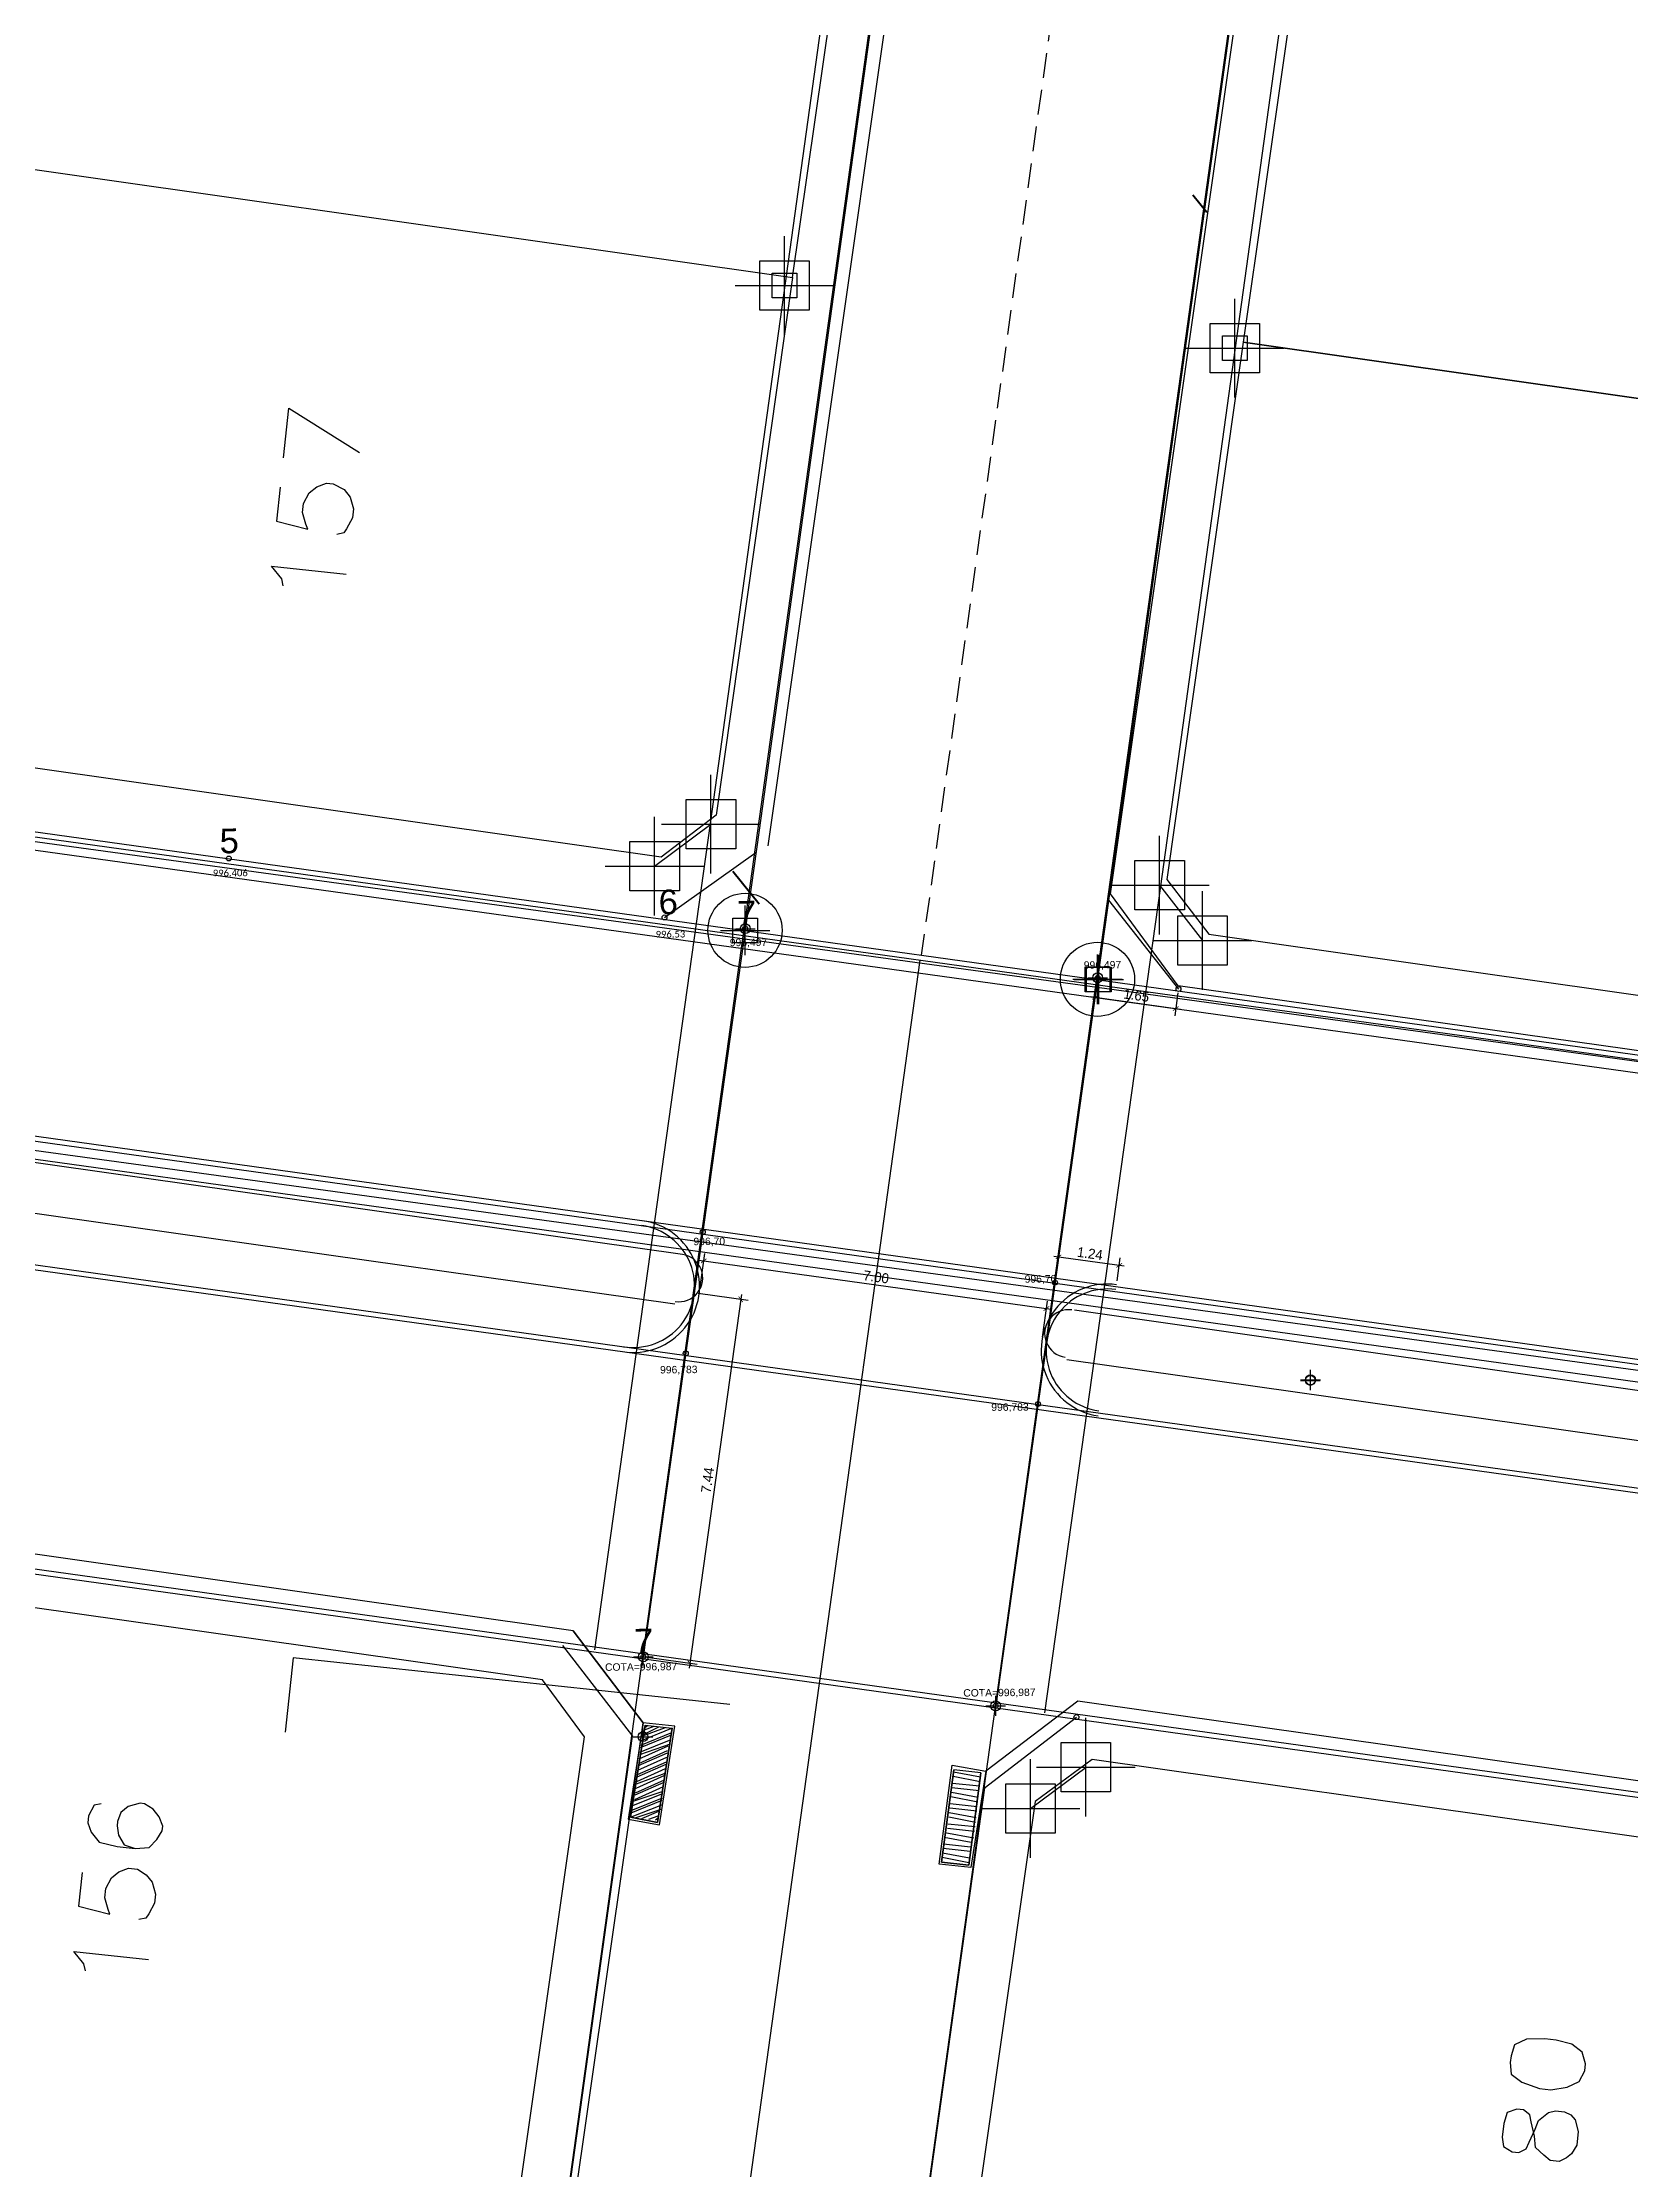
# Model space of a CAD drawing. Header units: metres. Extents: x -977055 to 805873, y -1033982 to 242021.
# Drawn here: x 894.82 to 926.95, y 1027.81 to 1070.86 of the extents above; entities that cross this region are included whole.
import ezdxf

# ---------------------------------------------------------------- set-up
doc = ezdxf.new("R2010")
doc.units = ezdxf.units.M
doc.header["$PDMODE"] = 32
doc.header["$PDSIZE"] = 1.5
doc.linetypes.add('DASHED', pattern=[0.75, 0.5, -0.25])
for name, color, linetype in [('12-CONDICIONES EXISTENTES', 2, 'Continuous'), ('C-ANNO-MATC-TEXT', 150, 'Continuous'), ('C-ROAD-PROF-TEXT', 11, 'Continuous'), ('LOTE 243', 6, 'Continuous'), ('PUNTOS V', 4, 'Continuous'), ('V-NODE', 1, 'Continuous')]:
    doc.layers.add(name, color=color, linetype=linetype)
doc.layers.add('PDF2_area escolar', color=7, linetype='Continuous', true_color=0x989898)
doc.layers.add('PDF_Geometry', color=7, linetype='Continuous', true_color=0x797979)
doc.layers.get('PDF2_area escolar').off()
doc.styles.add('CITY2', font='stylu.ttf', dxfattribs={"height": 0.2})
doc.styles.get("Standard").update_dxf_attribs({"font": 'arial.ttf'})
doc.dimstyles.new('COTAS2', dxfattribs={"dimtxt": 0.02, "dimasz": 0.1, "dimexe": 0.15, "dimexo": 0.08, "dimgap": 0.05, "dimtad": 1, "dimzin": 0, "dimdsep": 46, "dimtxsty": 'CITY2', "dimblk": 'ARCHTICK', "dimcen": 1, "dimdle": 0.1, "dimclrd": 1, "dimclre": 1, "dimclrt": 2, "dimadec": 0, "dimazin": 0, "dimtfac": 1, "dimtofl": 0, "dimtmove": 0, "dimatfit": 3, "dimldrblk": 'ARCHTICK', "dimfxl": 0.18, "dimtolj": 1, "dimtzin": 0, "dimarcsym": 0})

# ---------------------------------------------------------------- blocks, each defined once
blk = doc.blocks.new('*U2419')
at = {"color": 0, "linetype": 'ByBlock', "lineweight": -2, "transparency": 16777216}
for p, q in [((0, -1), (0, 1)), ((-1, 0), (1, 0))]:
    blk.add_line(p, q, dxfattribs=at)
blk.add_lwpolyline([(-0.5, -0.5), (-0.5, 0.5), (0.5, 0.5), (0.5, -0.5)], close=True, dxfattribs=at)
blk = doc.blocks.new('*U2467', base_point=(915.933, 1035.95, 997.977))
at = {"layer": 'V-NODE', "color": 10, "lineweight": -2}
blk.add_blockref('*U2419', (915.933, 1035.95, 997.977), dxfattribs=at)
blk = doc.blocks.new('*U2470', base_point=(914.814, 1035.112, 997.928))
at = {"layer": 'V-NODE', "color": 10, "lineweight": -2}
blk.add_blockref('*U2419', (914.814, 1035.112, 997.928), dxfattribs=at)
blk = doc.blocks.new('*U2473', base_point=(917.426, 1053.8, 997.251))
at = {"layer": 'V-NODE', "color": 10, "lineweight": -2}
blk.add_blockref('*U2419', (917.426, 1053.8, 997.251), dxfattribs=at)
blk = doc.blocks.new('*U2476', base_point=(918.295, 1052.68, 997.242))
at = {"layer": 'V-NODE', "color": 10, "lineweight": -2}
blk.add_blockref('*U2419', (918.295, 1052.68, 997.242), dxfattribs=at)
blk = doc.blocks.new('*U2479', base_point=(908.348, 1055.035, 997.056))
at = {"layer": 'V-NODE', "color": 10, "lineweight": -2}
blk.add_blockref('*U2419', (908.348, 1055.035, 997.056), dxfattribs=at)
blk = doc.blocks.new('*U2482', base_point=(907.208, 1054.186, 997.145))
at = {"layer": 'V-NODE', "color": 10, "lineweight": -2}
blk.add_blockref('*U2419', (907.208, 1054.186, 997.145), dxfattribs=at)
blk = doc.blocks.new('*U2485', base_point=(909.835, 1065.94, 996.842))
at = {"layer": 'V-NODE', "color": 10, "lineweight": -2}
blk.add_blockref('*U2419', (909.835, 1065.94, 996.842), dxfattribs=at)
blk = doc.blocks.new('*U2488', base_point=(918.946, 1064.669, 996.856))
at = {"layer": 'V-NODE', "color": 10, "lineweight": -2}
blk.add_blockref('*U2419', (918.946, 1064.669, 996.856), dxfattribs=at)
blk = doc.blocks.new('*U2497')
at = {"color": 0, "linetype": 'ByBlock', "lineweight": -2, "transparency": 16777216}
for p, q in [((0, -1), (0, 1)), ((-1, 0), (1, 0))]:
    blk.add_line(p, q, dxfattribs=at)
blk.add_lwpolyline([(-0.5, -0.5), (-0.5, 0.5), (0.5, 0.5), (0.5, -0.5)], close=True, dxfattribs=at)
blk = doc.blocks.new('*U2722', base_point=(909.835, 1065.94, 996.842))
at = {"layer": 'V-NODE', "color": 130, "lineweight": -2, "xscale": 0.5, "yscale": 0.5, "zscale": 0.5}
blk.add_blockref('*U2497', (909.835, 1065.94, 996.842), dxfattribs=at)
blk = doc.blocks.new('*U2725', base_point=(918.946, 1064.669, 996.856))
at = {"layer": 'V-NODE', "color": 130, "lineweight": -2, "xscale": 0.5, "yscale": 0.5, "zscale": 0.5}
blk.add_blockref('*U2497', (918.946, 1064.669, 996.856), dxfattribs=at)
blk = doc.blocks.new('base')
at = {"layer": 'PDF_Geometry', "lineweight": 25, "extrusion": (-0.000787417, 0.063364, 0.99799), "elevation": 0.026}
for points in [[(-314.355, -197.288), (-299.601, -195.681), (-292.744, -194.188), (-282.663, -192.111), (-274.476, -190.361), (-258.037, -185.154), (-248.029, -180.61), (-240.539, -177.71), (-228.643, -174.042), (-222.733, -172.714), (-217.384, -171.04), (-209.935, -169.248), (-202.16, -164.759), (-196.196, -160.284), (-195.073, -159.817), (-178.095, -157.457), (-154.298, -156.614), (-136.667, -154.611), (-124.436, -153.164), (-118.066, -151.474), (-100.79, -146.646), (-80.955, -140.967), (-73.385, -139.328), (-61.694, -135.822), (-40.504, -131.604), (-37.727, -130.872), (-17.661, -129.441), (1.311, -127.461), (21.092, -124.929), (41.006, -122.83), (47.376, -123.458), (63.592, -123.186), (81.402, -124.312), (85.639, -96.072), (88.705, -66.393), (92.811, -40.781), (97.16, -22.386), (100.596, -1.562), (102.483, 8.32), (109.691, 37.361), (117.528, 76.62), (126.217, 115.638), (131.513, 149.592), (134.682, 173.973), (136.916, 195.591), (139.956, 229.678), (141.558, 250.676), (142.614, 271.37), (143.252, 283.21), (147.066, 312.938), (152.58, 355.631), (153.554, 396.042), (150.869, 418.02), (151.777, 438.639), (150.959, 458.028), (151.777, 438.639), (150.869, 418.02), (153.554, 396.042), (152.58, 355.631), (147.066, 312.938), (143.252, 283.21), (142.614, 271.37), (141.558, 250.676), (139.956, 229.678), (136.916, 195.591), (134.682, 173.973), (131.513, 149.592), (126.217, 115.638), (117.528, 76.62), (109.691, 37.361), (102.483, 8.32), (100.596, -1.562), (97.16, -22.386), (92.811, -40.781), (88.705, -66.393), (85.639, -96.072), (81.402, -124.312), (63.592, -123.186), (47.376, -123.458), (41.006, -122.83), (21.092, -124.929), (1.311, -127.461), (-17.661, -129.441), (-37.727, -130.872), (-40.504, -131.604), (-61.694, -135.822), (-73.385, -139.328), (-80.955, -140.967), (-100.79, -146.646), (-118.066, -151.474), (-124.436, -153.164), (-136.667, -154.611), (-154.298, -156.614), (-178.095, -157.457), (-195.073, -159.817), (-196.196, -160.284), (-202.16, -164.759), (-209.935, -169.248), (-217.384, -171.04), (-222.733, -172.714), (-228.643, -174.042), (-240.539, -177.71), (-248.029, -180.61), (-258.037, -185.154), (-274.476, -190.361), (-282.663, -192.111), (-292.744, -194.188), (-299.601, -195.681), (-314.355, -197.288), (-312.178, -178.446), (-309.146, -157.898), (-306.876, -132.899), (-305.823, -118.002), (-298.643, -78.802), (-291.055, -45.077), (-282.252, -15.116), (-275.645, 10.473), (-270.319, 33.898), (-263.825, 63.164), (-258.15, 86.408), (-284.424, 123.888)], [(-73.972, -29.127), (-75.851, -30.477), (-73.972, -29.127), (-35.504, -35.06), (-34.154, -36.938), (-44.268, -102.03), (-86.666, -112.549), (-88.335, -111.003), (-75.851, -30.477)], [(4.42, -98.575), (-37.003, -101.004), (-27.234, -38.004)], [(-17.53, -45.989), (-17.651, -46.995), (-19.072, -46.082)], [(-17.459, -45.395), (-17.376, -44.709), (-18.005, -44.541), (-17.97, -44.638), (-17.906, -44.877), (-17.928, -45.06), (-18.047, -45.278), (-18.201, -45.398), (-18.395, -45.468), (-18.532, -45.451), (-18.75, -45.332), (-18.87, -45.179), (-18.934, -44.939), (-18.912, -44.756), (-18.793, -44.539), (-18.736, -44.453), (-18.594, -44.424)], [(-17.496, -43.397), (-17.467, -43.539), (-17.266, -43.795), (-18.774, -43.614)], [(-35.504, -35.06), (-34.154, -36.938)], [(15.461, -35.033), (-25.236, -28.738)], [(-11.71, 51.199), (-13.594, 49.803), (-24.492, -20.249), (-23.096, -22.133), (15.367, -28.112), (17.206, -26.71), (28.103, 43.341), (26.707, 45.225)], [(-23.096, -22.133), (-24.492, -20.249), (-24.163, -18.295), (-24.798, -18.172), (-25.132, -20.172), (-24.492, -20.249)], [(-26.249, -20.594), (-17.427, -21.657), (-17.246, -20.149)], [(-73.109, -12.723), (-71.713, -14.606), (-33.296, -20.58), (-31.412, -19.184), (-31.083, -17.229), (-30.444, -17.306), (-30.732, -19.312), (-31.412, -19.184)], [(-24.532, -20.198), (-24.215, -18.335), (-24.758, -18.223), (-25.08, -20.132), (-24.448, -19.884)], [(-24.431, -19.747), (-25.064, -19.995)], [(-24.437, -19.792), (-25.069, -20.041)], [(-24.459, -19.975), (-24.943, -20.149)], [(-24.51, -20.015), (-24.806, -20.165)], [(-24.521, -20.107), (-24.715, -20.176)], [(-24.526, -20.152), (-24.578, -20.193)], [(-24.376, -19.289), (-24.963, -19.543)], [(-24.387, -19.381), (-24.974, -19.635)], [(-24.393, -19.427), (-24.98, -19.68)], [(-24.404, -19.518), (-24.991, -19.772)], [(-24.415, -19.609), (-25.042, -19.812)], [(-24.42, -19.655), (-25.053, -19.903)], [(-24.332, -18.924), (-24.919, -19.178)], [(-24.343, -19.015), (-24.924, -19.223)], [(-24.348, -19.061), (-24.936, -19.315)], [(-24.359, -19.152), (-24.947, -19.406)], [(-24.365, -19.198), (-24.952, -19.452)], [(-31.315, -19.149), (-31.043, -17.281), (-30.495, -17.347), (-30.766, -19.215)], [(-31.293, -18.966), (-30.75, -19.078)], [(-31.304, -19.058), (-30.761, -19.169)], [(-24.226, -18.427), (-24.858, -18.675)], [(-24.231, -18.472), (-24.864, -18.721)], [(-24.242, -18.564), (-24.875, -18.812)], [(-24.253, -18.655), (-24.88, -18.858)], [(-24.304, -18.695), (-24.891, -18.949)], [(-24.315, -18.787), (-24.902, -19.041)], [(-24.321, -18.832), (-24.908, -19.086)], [(-31.243, -18.555), (-30.7, -18.667)], [(-31.254, -18.646), (-30.711, -18.758)], [(-31.271, -18.783), (-30.722, -18.849)], [(-31.282, -18.875), (-30.733, -18.941)], [(-13.506, -18.744), (-13.363, -18.715), (-13.244, -18.498), (-13.228, -18.36), (-13.297, -18.167), (-13.458, -17.962), (-13.818, -17.872), (-14.184, -17.828), (-14.464, -17.841), (-14.623, -18.007), (-14.736, -18.179), (-14.747, -18.27), (-14.678, -18.464), (-14.557, -18.618), (-14.385, -18.731), (-14.294, -18.742), (-14.054, -18.678), (-13.901, -18.558), (-13.833, -18.38), (-13.822, -18.289), (-13.846, -18.1), (-13.961, -17.901), (-14.184, -17.828)], [(-24.215, -18.335), (-24.847, -18.583)], [(-24.306, -18.324), (-24.836, -18.492)], [(-24.443, -18.308), (-24.785, -18.452)], [(-24.58, -18.291), (-24.774, -18.36)], [(-24.717, -18.275), (-24.769, -18.315)], [(-31.194, -18.143), (-30.651, -18.255)], [(-31.205, -18.235), (-30.662, -18.347)], [(-31.221, -18.372), (-30.673, -18.438)], [(-31.232, -18.463), (-30.684, -18.53)], [(-31.098, -17.738), (-30.555, -17.849)], [(-31.155, -17.824), (-30.566, -17.941)], [(-31.172, -17.961), (-30.623, -18.027)], [(-31.183, -18.052), (-30.634, -18.118)], [(-31.049, -17.326), (-30.506, -17.438)], [(-31.06, -17.418), (-30.517, -17.529)], [(-31.076, -17.555), (-30.528, -17.621)], [(-31.087, -17.646), (-30.539, -17.712)], [(-13.107, -17.355), (-13.024, -16.669), (-13.653, -16.501), (-13.618, -16.598), (-13.554, -16.837), (-13.576, -17.02), (-13.695, -17.238), (-13.849, -17.358), (-14.043, -17.428), (-14.226, -17.406), (-14.397, -17.292), (-14.518, -17.138), (-14.582, -16.899), (-14.56, -16.716), (-14.441, -16.499), (-14.384, -16.413), (-14.242, -16.383)], [(-13.144, -15.356), (-13.115, -15.499), (-12.914, -15.755), (-14.422, -15.573)]]:
    blk.add_lwpolyline(points, dxfattribs=at)
for points in [[(-27.879, -49.519), (-29.722, -61.353), (-9.968, -64.429), (-8.124, -52.594)], [(-56.736, -45.022), (-58.585, -56.902), (-38.83, -59.977), (-36.982, -48.097)], [(-27.879, -49.519), (-26.197, -38.639), (-25.076, -37.8), (-6.276, -40.714), (-8.124, -52.594)], [(-54.939, -33.182), (-56.736, -45.022), (-36.982, -48.097), (-35.3, -37.217), (-36.139, -36.096)], [(-21.618, -9.096), (-23.299, -19.976), (-22.466, -21.143), (-3.712, -24.051), (-1.863, -12.171)], [(-24.758, -18.223), (-24.215, -18.335), (-24.532, -20.198), (-25.08, -20.132)], [(-30.495, -17.347), (-31.043, -17.281), (-31.315, -19.149), (-30.766, -19.215)], [(-50.481, -4.644), (-52.324, -16.479), (-33.569, -19.388), (-32.402, -18.554), (-30.726, -7.72)], [(-41.951, -13.138), (-41.97, -12.904), (-42.182, -12.739), (-42.536, -12.604), (-42.765, -12.576), (-43.096, -12.629), (-43.341, -12.738), (-43.46, -12.956), (-43.476, -13.093), (-43.412, -13.333), (-43.2, -13.497), (-42.886, -13.582), (-42.657, -13.609), (-42.286, -13.607), (-42.041, -13.498), (-41.968, -13.275)], [(-41.77, -11.629), (-41.793, -11.441), (-41.965, -11.328), (-42.102, -11.311), (-42.25, -11.386), (-42.313, -11.518), (-42.437, -11.781), (-42.505, -11.958), (-42.71, -12.119), (-42.852, -12.148), (-43.035, -12.126), (-43.167, -12.064), (-43.247, -11.961), (-43.311, -11.722), (-43.278, -11.448), (-43.165, -11.276), (-43.062, -11.195), (-42.914, -11.121), (-42.731, -11.143), (-42.605, -11.25), (-42.439, -11.41), (-42.421, -11.644), (-42.362, -11.929), (-42.333, -12.072), (-42.207, -12.18), (-42.07, -12.196), (-41.876, -12.127), (-41.803, -11.904)], [(-19.774, 2.739), (-21.618, -9.096), (-1.863, -12.171), (-0.02, -0.337)]]:
    blk.add_lwpolyline(points, close=True, dxfattribs=at)
at = {"layer": 'PDF_Geometry', "color": 6, "lineweight": 40, "extrusion": (-0.000787417, 0.063364, 0.99799), "elevation": 0.026}
blk.add_lwpolyline([(-36.279, -50.732), (-35.998, -51.091)], dxfattribs=at)
at = {"layer": 'PDF_Geometry', "color": 109, "lineweight": 50, "true_color": 0x136633, "extrusion": (-0.000787417, 0.063364, 0.99799), "elevation": 0.026}
blk.add_lwpolyline([(-27.045, -36.821), (-26.522, -37.487)], dxfattribs=at)
at = {"layer": 'PDF_Geometry', "lineweight": 25, "extrusion": (-0.000787417, 0.063364, 0.99799), "elevation": 0.026}
for points in [[(-25.248, -28.783, 1.000018), (-25.403, -29.738), (15.294, -36.033)], [(-33.156, -27.506), (-73.854, -21.212, 0.999988), (-74.015, -22.166), (-33.323, -28.506)]]:
    blk.add_lwpolyline(points, format="xyb", dxfattribs=at)
blk = doc.blocks.new('_ArchTick')
at = {"color": 0, "linetype": 'ByBlock', "const_width": 0.15}
blk.add_lwpolyline([(-0.5, -0.5), (0.5, 0.5)], dxfattribs=at)
blk = doc.blocks.new('*D4076')
at = {"layer": '12-CONDICIONES EXISTENTES', "color": 1, "linetype": 'Continuous', "lineweight": -2, "transparency": 16777216}
for p, q in [((916.162, 1051.848), (916.097, 1051.383)), ((917.796, 1051.62), (917.731, 1051.156))]:
    blk.add_line(p, q, dxfattribs=at)
at = {"layer": '12-CONDICIONES EXISTENTES', "color": 1, "lineweight": -2, "transparency": 16777216}
blk.add_line((916.018, 1051.546), (917.851, 1051.29), dxfattribs=at)
at = {"layer": 'Defpoints', "color": 0, "transparency": 16777216}
for p in [(916.173, 1051.927, 997.203), (917.807, 1051.7, 997.203), (917.752, 1051.304)]:
    blk.add_point(p, dxfattribs=at)
at = {"layer": '12-CONDICIONES EXISTENTES', "color": 1, "lineweight": -2, "transparency": 16777216, "xscale": 0.1, "yscale": 0.1, "zscale": 0.1}
for p, rotation in [((916.118, 1051.532), 172.0696829134684), ((917.752, 1051.304), 352.0696829134685)]:
    blk.add_blockref('_ArchTick', p, dxfattribs=dict(at, rotation=rotation))
at = {"layer": '12-CONDICIONES EXISTENTES', "color": 2, "transparency": 16777216, "insert": (916.956, 1051.571), "char_height": 0.2, "attachment_point": 5, "rotation": 352.0697, "style": 'CITY2'}
blk.add_mtext('\\A1;1.65', dxfattribs=at)
blk = doc.blocks.new('*U4082')
at = {"color": 0, "linetype": 'ByBlock', "lineweight": -2, "transparency": 16777216}
for p, q in [((0, -1), (0, 1)), ((-1, 0), (1, 0))]:
    blk.add_line(p, q, dxfattribs=at)
blk.add_lwpolyline([(-0.5, -0.5), (-0.5, 0.5), (0.5, 0.5), (0.5, -0.5)], close=True, dxfattribs=at)
blk = doc.blocks.new('*D4375')
at = {"layer": '12-CONDICIONES EXISTENTES', "color": 1, "lineweight": -2, "transparency": 16777216}
blk.add_line((908.963, 1045.52), (907.904, 1037.954), dxfattribs=at)
at = {"layer": '12-CONDICIONES EXISTENTES', "color": 1, "linetype": 'Continuous', "lineweight": -2, "transparency": 16777216}
for p, q in [((908.089, 1045.541), (909.098, 1045.4)), ((907.057, 1038.173), (908.066, 1038.032))]:
    blk.add_line(p, q, dxfattribs=at)
at = {"layer": 'Defpoints', "color": 0, "transparency": 16777216}
for p in [(908.01, 1045.553, 997.203), (906.978, 1038.184, 997.203), (907.917, 1038.053)]:
    blk.add_point(p, dxfattribs=at)
at = {"layer": '12-CONDICIONES EXISTENTES', "color": 1, "lineweight": -2, "transparency": 16777216, "xscale": 0.1, "yscale": 0.1, "zscale": 0.1}
for p, rotation in [((908.949, 1045.421), 82.02783056753536), ((907.917, 1038.053), 262.0278305675354)]:
    blk.add_blockref('_ArchTick', p, dxfattribs=dict(at, rotation=rotation))
at = {"layer": '12-CONDICIONES EXISTENTES', "color": 2, "transparency": 16777216, "insert": (908.278, 1041.759), "char_height": 0.2, "attachment_point": 5, "rotation": 82.0278, "style": 'CITY2'}
blk.add_mtext('\\A1;7.44', dxfattribs=at)
blk = doc.blocks.new('*D4376')
at = {"layer": '12-CONDICIONES EXISTENTES', "color": 1, "lineweight": -2, "transparency": 16777216}
blk.add_line((908.102, 1046.211), (915.233, 1045.218), dxfattribs=at)
at = {"layer": '12-CONDICIONES EXISTENTES', "color": 1, "linetype": 'Continuous', "lineweight": -2, "transparency": 16777216}
for p, q in [((908.12, 1045.618), (908.221, 1046.346)), ((915.053, 1044.652), (915.154, 1045.38))]:
    blk.add_line(p, q, dxfattribs=at)
at = {"layer": 'Defpoints', "color": 0, "transparency": 16777216}
for p in [(908.109, 1045.539, 997.203), (915.134, 1045.232), (915.042, 1044.573, 997.203)]:
    blk.add_point(p, dxfattribs=at)
at = {"layer": '12-CONDICIONES EXISTENTES', "color": 1, "lineweight": -2, "transparency": 16777216, "xscale": 0.1, "yscale": 0.1, "zscale": 0.1}
for p, rotation in [((908.201, 1046.198), 172.0696829134753), ((915.134, 1045.232), 352.0696829134752)]:
    blk.add_blockref('_ArchTick', p, dxfattribs=dict(at, rotation=rotation))
at = {"layer": '12-CONDICIONES EXISTENTES', "color": 2, "transparency": 16777216, "insert": (911.689, 1045.871), "char_height": 0.2, "attachment_point": 5, "rotation": 352.0697, "style": 'CITY2'}
blk.add_mtext('\\A1;7.00', dxfattribs=at)
blk = doc.blocks.new('*D4377')
at = {"layer": '12-CONDICIONES EXISTENTES', "color": 1, "lineweight": -2, "transparency": 16777216}
blk.add_line((915.282, 1046.292), (916.707, 1046.094), dxfattribs=at)
at = {"layer": '12-CONDICIONES EXISTENTES', "color": 1, "linetype": 'Continuous', "lineweight": -2, "transparency": 16777216}
for p, q in [((915.338, 1045.965), (915.402, 1046.427)), ((916.565, 1045.795), (916.629, 1046.256))]:
    blk.add_line(p, q, dxfattribs=at)
at = {"layer": 'Defpoints', "color": 0, "transparency": 16777216}
for p in [(916.608, 1046.107), (915.327, 1045.886, 997.203), (916.553, 1045.716, 997.203)]:
    blk.add_point(p, dxfattribs=at)
at = {"layer": '12-CONDICIONES EXISTENTES', "color": 1, "lineweight": -2, "transparency": 16777216, "xscale": 0.1, "yscale": 0.1, "zscale": 0.1}
for p, rotation in [((915.381, 1046.278), 172.0882624818345), ((916.608, 1046.107), 352.0882624818345)]:
    blk.add_blockref('_ArchTick', p, dxfattribs=dict(at, rotation=rotation))
at = {"layer": '12-CONDICIONES EXISTENTES', "color": 2, "transparency": 16777216, "insert": (916.016, 1046.346), "char_height": 0.2, "attachment_point": 5, "rotation": 352.0883, "style": 'CITY2'}
blk.add_mtext('\\A1;1.24', dxfattribs=at)
blk = doc.blocks.new('*U4378')
at = {"color": 0, "linetype": 'ByBlock', "lineweight": -2, "transparency": 16777216}
for p, q in [((-1, 0), (1, 0)), ((0, -1), (0, 1))]:
    blk.add_line(p, q, dxfattribs=at)
blk.add_circle((0, 0), 0.5, dxfattribs=at)
blk = doc.blocks.new('*U4432', base_point=(906.978, 1038.184, 996.987))
at = {"layer": 'V-NODE', "lineweight": -2, "xscale": 0.2, "yscale": 0.2, "zscale": 0.2}
blk.add_blockref('*U4378', (906.978, 1038.184, 996.987), dxfattribs=at)
blk = doc.blocks.new('*U4435', base_point=(909.041, 1052.921, 996.497))
at = {"layer": 'V-NODE', "lineweight": -2, "xscale": 0.2, "yscale": 0.2, "zscale": 0.2}
blk.add_blockref('*U4378', (909.041, 1052.921, 996.497), dxfattribs=at)
blk = doc.blocks.new('*U4444', base_point=(914.109, 1037.191, 996.987))
at = {"layer": 'V-NODE', "lineweight": -2, "xscale": 0.2, "yscale": 0.2, "zscale": 0.2}
blk.add_blockref('*U4378', (914.109, 1037.191, 996.987), dxfattribs=at)
blk = doc.blocks.new('*U4447', base_point=(916.173, 1051.927, 996.497))
at = {"layer": 'V-NODE', "lineweight": -2, "xscale": 0.2, "yscale": 0.2, "zscale": 0.2}
blk.add_blockref('*U4378', (916.173, 1051.927, 996.497), dxfattribs=at)
blk = doc.blocks.new('*U4483', base_point=(920.479, 1043.79, 997.349))
at = {"layer": 'V-NODE', "lineweight": -2, "xscale": 0.2, "yscale": 0.2, "zscale": 0.2}
blk.add_blockref('*U4378', (920.479, 1043.79, 997.349), dxfattribs=at)
blk = doc.blocks.new('*U4486', base_point=(920.477, 1043.778, 997.343))
at = {"layer": 'V-NODE', "lineweight": -2, "xscale": 0.2, "yscale": 0.2, "zscale": 0.2}
blk.add_blockref('*U4378', (920.477, 1043.778, 997.343), dxfattribs=at)
blk = doc.blocks.new('*U4489', base_point=(906.978, 1038.184, 996.987))
at = {"layer": 'V-NODE', "lineweight": -2, "xscale": 0.2, "yscale": 0.2, "zscale": 0.2}
blk.add_blockref('*U4378', (906.978, 1038.184, 996.987), dxfattribs=at)
blk = doc.blocks.new('*U4492', base_point=(909.041, 1052.921, 996.497))
at = {"layer": 'V-NODE', "lineweight": -2, "xscale": 0.2, "yscale": 0.2, "zscale": 0.2}
blk.add_blockref('*U4378', (909.041, 1052.921, 996.497), dxfattribs=at)
blk = doc.blocks.new('*U4495', base_point=(906.972, 1036.567, 997.381))
at = {"layer": 'V-NODE', "lineweight": -2, "xscale": 0.2, "yscale": 0.2, "zscale": 0.2}
blk.add_blockref('*U4378', (906.972, 1036.567, 997.381), dxfattribs=at)

msp = doc.modelspace()

# ---------------------------------------------------------------- linework, layer by layer
at = {"color": 1}
for points, elevation in [([(917.94306, 1117.48458), (925.48046, 1119.0127), (885.10304, 828.76218), (877.00719, 822.82532), (918.0012, 1117.49637)], 378.46258), ([(801.61867, 1067.45219), (1160.48943, 1017.53949), (1159.04381, 1011.48073), (800.75387, 1061.31279), (801.60927, 1067.4535)], 1997.105), ([(801.61867, 1067.45219), (1045.10893, 1034.047), (1044.25001, 1027.90678), (800.75387, 1061.31279), (801.61867, 1067.45219)], 1997.105)]:
    msp.add_lwpolyline(points, dxfattribs=dict(at, elevation=elevation))
at = {"layer": '12-CONDICIONES EXISTENTES', "color": 1, "linetype": 'Continuous', "elevation": 997.203}
for points in [[(867.14573, 1058.61541), (957.84176, 1045.98138)], [(867.15953, 1058.71446), (957.85555, 1046.08042)], [(866.30412, 1052.57375), (957.00015, 1039.93972)], [(866.31792, 1052.67279), (957.01395, 1040.03876)], [(857.86649, 1051.1442), (956.64419, 1037.38439)], [(857.88026, 1051.24325), (956.65799, 1037.48343)], [(865.2621, 1044.05606), (955.81638, 1031.44177)], [(865.34733, 1043.94322), (955.80258, 1031.34273)]]:
    msp.add_lwpolyline(points, dxfattribs=at)
at = {"layer": '12-CONDICIONES EXISTENTES', "color": 1}
for centre, radius, start, end in [((906.77729, 1045.68383, 997.203), 1.34, 260.611204, 82.088245), ((906.77729, 1045.68383, 997.203), 1.24, 260.611204, 82.088245), ((916.36905, 1044.38848, 997.203), 1.34, 82.069683, 262.088245), ((916.36905, 1044.38848, 997.203), 1.24, 82.069683, 262.088245)]:
    msp.add_arc(centre, radius, start, end, dxfattribs=at)
at = {"layer": 'LOTE 243', "color": 1, "linetype": 'DASHED', "elevation": 995.204}
msp.add_lwpolyline([(922.24635, 1121.89904), (912.60412, 1052.38399)], dxfattribs=at)
at = {"layer": 'LOTE 243', "color": 1, "elevation": 995.204}
for points in [[(925.48046, 1119.0127), (916.45174, 1053.92069), (914.10911, 1037.19105)], [(926.47097, 1118.87531), (917.44216, 1053.78265), (915.09944, 1037.05237)], [(918.0012, 1117.49637), (909.32066, 1054.91453), (906.97796, 1038.18442)], [(916.84018, 1116.40457), (908.33023, 1055.05256), (905.98762, 1038.3231)]]:
    msp.add_lwpolyline(points, dxfattribs=at)
at = {"layer": 'PDF_Geometry', "lineweight": 25, "extrusion": (-0.000787417, 0.063364, 0.99799)}
msp.add_arc((-928.49336, -967.99416, 1060.76006), 0.4834, 261.178451, 81.18047, dxfattribs=at)
at = {"layer": 'PUNTOS V', "color": 1}
for points, elevation in [([(907.208, 1054.186), (908.348, 1055.035)], 997.145), ([(907.40721, 1053.14831), (909.25781, 1054.46572)], 997.145), ([(916.39286, 1053.50026), (917.80682, 1051.69963)], 997.251), ([(917.426, 1053.8), (918.295, 1052.68)], 997.251), ([(880.99061, 825.33033), (912.58324, 1052.28593)], 1010.921), ([(905.34372, 1038.41207), (906.7622, 1036.57971)], 997.145), ([(913.87576, 1035.52465), (915.74333, 1036.9634)], 997.251), ([(877.00719, 822.82532), (906.7622, 1036.57971)], 1010.921), ([(914.814, 1035.112), (915.938, 1035.947)], 997.928), ([(886.19302, 836.59243), (913.88579, 1035.5321)], 1010.921)]:
    msp.add_lwpolyline(points, dxfattribs=dict(at, elevation=elevation))
for centre in [(898.59085, 1054.34109, 997.971), (907.40721, 1053.14831, 997.203), (909.04143, 1052.92066, 997.203), (916.1726, 1051.92728, 997.203), (917.80682, 1051.69963, 997.203), (908.18164, 1046.78056, 997.203), (915.3084, 1045.75567, 996.877), (907.83773, 1044.32452, 997.203), (914.96448, 1043.29963, 996.877), (906.97794, 1038.18443, 997.203), (914.10911, 1037.19105, 995.204), (915.74333, 1036.9634, 997.251)]:
    msp.add_circle(centre, 0.05, dxfattribs=at)
for p in [(909.03681, 1052.88745, 996.497), (916.16819, 1051.89576, 996.497)]:
    msp.add_point(p, dxfattribs=at)

# ---------------------------------------------------------------- block references
at = {"layer": 'C-ANNO-MATC-TEXT', "lineweight": -2, "xscale": 0.5, "yscale": 0.5, "zscale": 0.5}
for p in [(909.037, 1052.887, 996.495), (916.168, 1051.896, 996.495), (916.196, 1051.894, 996.674)]:
    msp.add_blockref('*U4082', p, dxfattribs=at)
at = {"layer": 'PDF2_area escolar'}
msp.add_blockref('base', (882.736, 1016.336, 999.038), dxfattribs=at)
at = {"layer": 'V-NODE'}
for name, p in [('*U2485', (909.835, 1065.94, 996.842)), ('*U2722', (909.835, 1065.94, 996.842)), ('*U2488', (918.946, 1064.669, 996.856)), ('*U2725', (918.946, 1064.669, 996.856)), ('*U2479', (908.348, 1055.035, 997.056)), ('*U2482', (907.208, 1054.186, 997.145)), ('*U2473', (917.426, 1053.8, 997.251)), ('*U2476', (918.295, 1052.68, 997.242)), ('*U4435', (909.041, 1052.921, 996.495)), ('*U4492', (909.041, 1052.921, 996.495)), ('*U4447', (916.173, 1051.927, 996.495)), ('*U4486', (920.477, 1043.778, 997.341)), ('*U4483', (920.479, 1043.79, 997.347)), ('*U4432', (906.978, 1038.184, 996.985)), ('*U4489', (906.978, 1038.184, 996.985)), ('*U4444', (914.109, 1037.191, 996.985)), ('*U4495', (906.972, 1036.567, 997.379)), ('*U2467', (915.933, 1035.95, 997.977)), ('*U2470', (914.814, 1035.112, 997.928))]:
    msp.add_blockref(name, p, dxfattribs=at)

# ---------------------------------------------------------------- texts
at = {"layer": 'C-ROAD-PROF-TEXT', "color": 11, "linetype": 'Continuous', "lineweight": -3, "attachment_point": 8, "rotation": 0.571108}
for s, insert, char_height in [('{\\C2;5}', (898.60218, 1054.44077, 996.877), 0.5), ('{\\fCalibri|b0|i0|c0|p34;\\H0.91667x;\\C256;996.406}', (898.62137, 1053.97861, 1011.104), 0.15), ('{\\C2;6}', (907.48554, 1053.20509), 0.5), ('{\\C2;7}', (909.07131, 1052.98451), 0.5), ('{\\fCalibri|b0|i0|c0|p34;\\H0.91667x;\\C256;996.53}', (907.52854, 1052.73919, 1011.104), 0.15), ('{\\C2;996,497}', (909.10769, 1052.54189), 0.15), ('{\\C2;996,497}', (916.27062, 1052.08591), 0.15), ('{\\C2;996,70}', (908.31418, 1046.48908, 995.204), 0.15), ('{\\C2;996,70}', (915.01643, 1045.73055, 995.204), 0.15), ('{\\C2;996,783}', (907.69676, 1043.89411, 995.204), 0.15), ('{\\C2;996,783}', (914.39901, 1043.13558, 995.204), 0.15), ('{\\C2;7}', (906.98713, 1038.25055), 0.5), ('{\\C2;COTA=996,987}', (906.93514, 1037.87865, 995.204), 0.15), ('{\\C2;COTA=996,987}', (914.18477, 1037.35708, 996.877), 0.15)]:
    msp.add_mtext(s, dxfattribs=dict(at, insert=insert, char_height=char_height))

# ---------------------------------------------------------------- dimensions: what is measured, and where the dimension line sits
at = {"layer": '12-CONDICIONES EXISTENTES', "color": 1}
for p1, p2, distance, picture, middle in [((916.1726, 1051.92728, 997.203), (917.80682, 1051.69963, 997.203), -0.3992, '*D4076', (916.95593, 1051.57092)), ((908.10885, 1045.53873, 997.203), (915.04181, 1044.57296, 997.203), 0.66521, '*D4376', (911.68889, 1045.87109)), ((915.32668, 1045.88622, 997.203), (916.5535, 1045.71573, 997.203), 0.39552, '*D4377', (916.01579, 1046.34572)), ((908.00981, 1045.55252, 997.203), (906.97794, 1038.18443, 997.203), 0.94872, '*D4375', (908.27777, 1041.75869))]:
    dim = msp.add_aligned_dim(p1=p1, p2=p2, distance=distance, dimstyle='COTAS2', dxfattribs=at)
    dim.commit()
    dim.dimension.update_dxf_attribs({"geometry": picture, "text_midpoint": middle})

doc.saveas('drawing.dxf')
